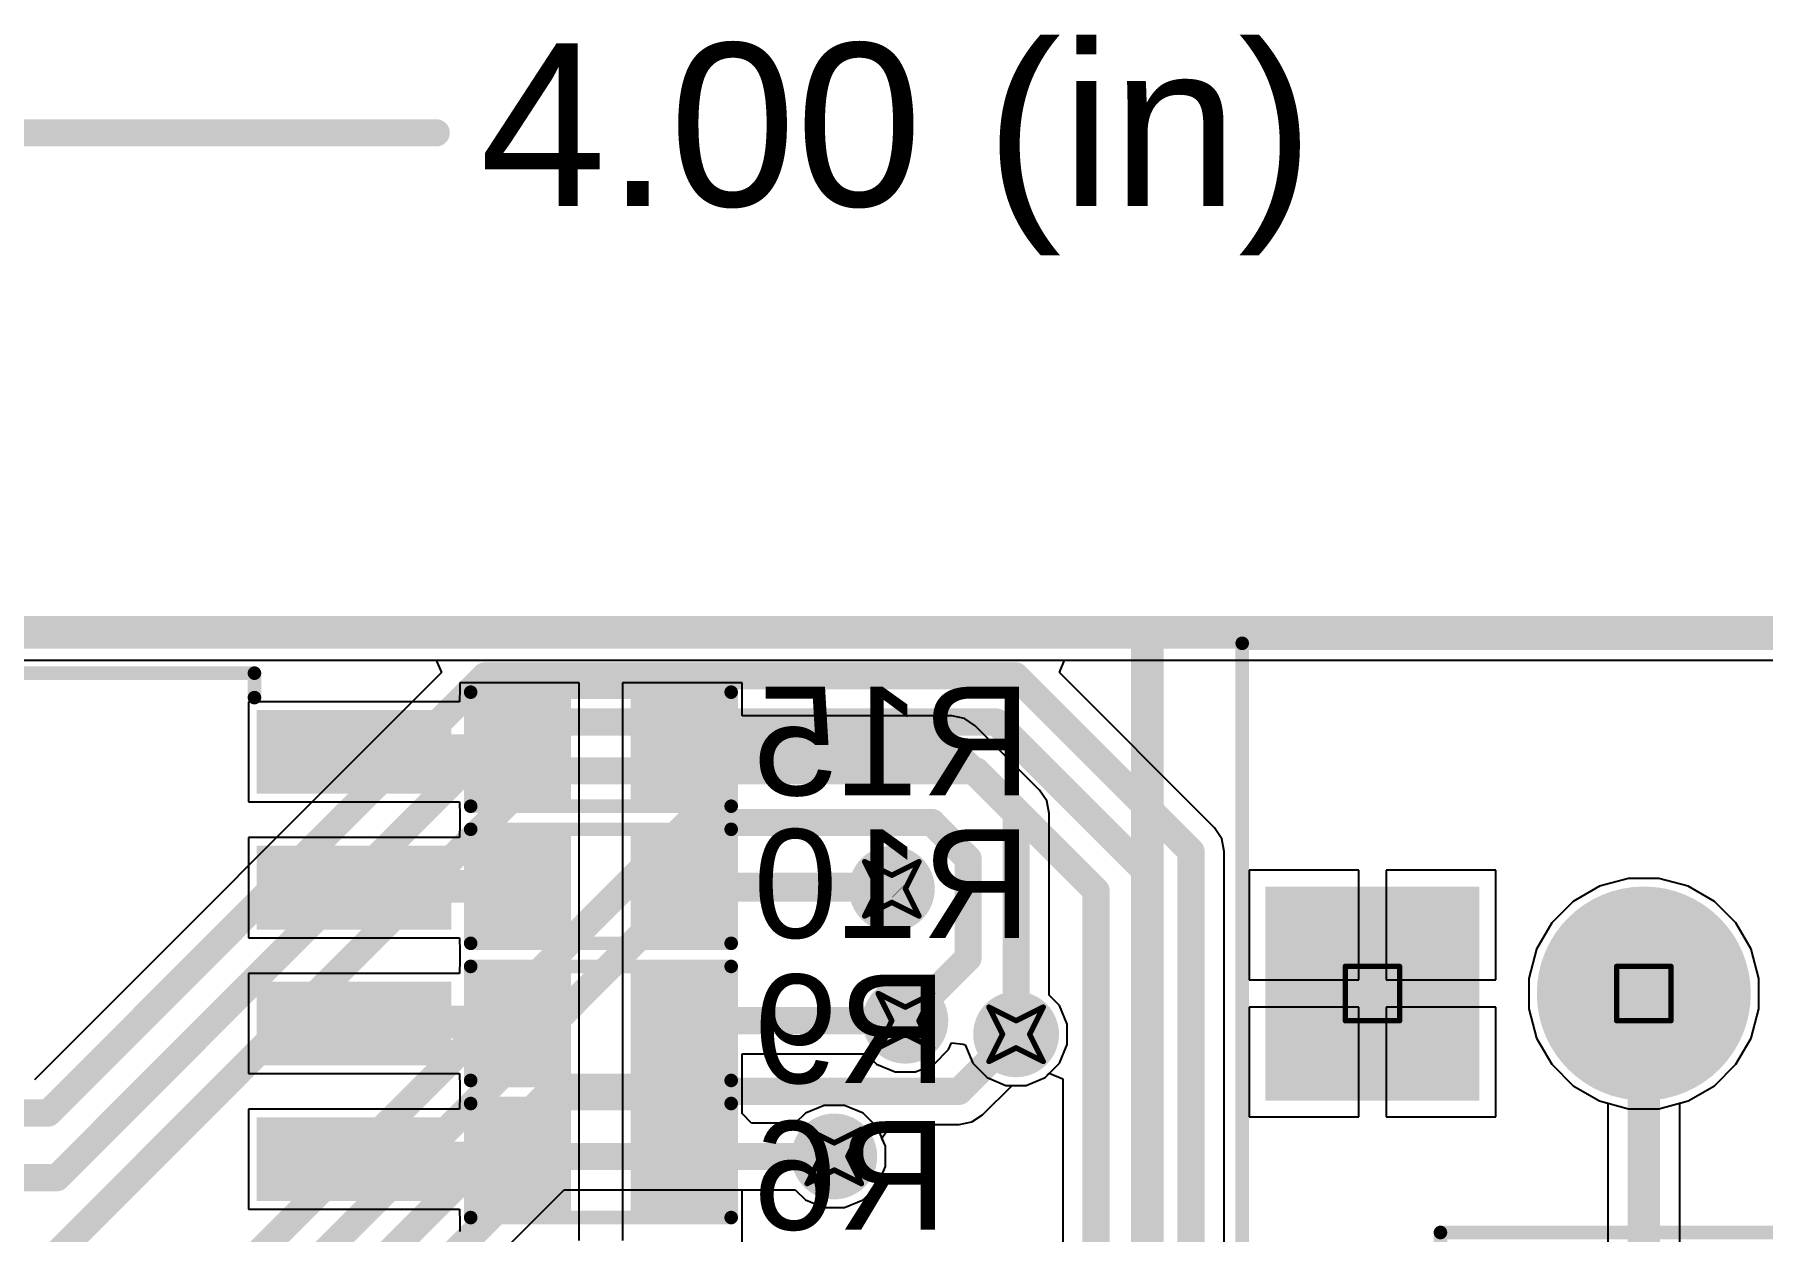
# Model space of a CAD drawing. Header units: inches. Extents: x -48 to 200, y -49 to 27.
# Drawn here: x 1.523 to 2.16, y 1.71 to 2.151 of the extents above; entities that cross this region are included whole.
import ezdxf

# ---------------------------------------------------------------- set-up
doc = ezdxf.new("R2010")
doc.units = ezdxf.units.IN
doc.header["$MEASUREMENT"] = 0
for name, color, linetype in [('Board Outline', 216, 'Continuous'), ('Bottom Layer', 5, 'Continuous'), ('Bottom Overlay', 54, 'Continuous'), ('Bottom Paste', 16, 'Continuous'), ('Bottom Solder', 6, 'Continuous'), ('Dimension', 6, 'Continuous'), ('Drill Drawing', 1, 'Continuous'), ('Multi-Layer', 9, 'Continuous'), ('Pad Holes', 156, 'Continuous'), ('Top Layer', 1, 'Continuous'), ('Top Solder', 216, 'Continuous'), ('Via Holes', 16, 'Continuous')]:
    doc.layers.add(name, color=color, linetype=linetype)
doc.styles.add('Arial', font='', dxfattribs={"height": 0.2})
doc.styles.get('Arial').set_extended_font_data('Arial')

# ---------------------------------------------------------------- blocks, each defined once
blk = doc.blocks.new('R___0603_B_17')
at = {"layer": 'Bottom Layer'}
for points in [[(-0.045, -0.0175), (-0.045, 0.0175), (-0.015, 0.0175), (-0.015, -0.0175)], [(0.015, -0.0175), (0.015, 0.0175), (0.045, 0.0175), (0.045, -0.0175)]]:
    blk.add_hatch(color=5, dxfattribs=at).paths.add_polyline_path(points)
at = {"layer": 'Bottom Paste'}
for points in [[(-0.045, -0.0175), (-0.045, 0.0175), (-0.015, 0.0175), (-0.015, -0.0175)], [(0.015, -0.0175), (0.015, 0.0175), (0.045, 0.0175), (0.045, -0.0175)]]:
    blk.add_hatch(color=16, dxfattribs=at).paths.add_polyline_path(points)
at = {"layer": 'Bottom Solder'}
for points in [[(-0.049, -0.0215), (-0.049, 0.0215), (-0.011, 0.0215), (-0.011, -0.0215)], [(0.011, -0.0215), (0.011, 0.0215), (0.049, 0.0215), (0.049, -0.0215)]]:
    blk.add_hatch(color=6, dxfattribs=at).paths.add_polyline_path(points)
at = {"layer": 'Bottom Overlay', "const_width": 0.005}
for points in [[(-0.048, 0.021), (0.048, 0.021)], [(-0.048, -0.021), (-0.048, 0.021)], [(0.048, -0.021), (0.048, 0.021)], [(-0.048, -0.021), (0.048, -0.021)]]:
    blk.add_lwpolyline(points, dxfattribs=at)
at = {"layer": 'Bottom Overlay', "const_width": 0.0025}
for points in [[(-0.04925, 0.021, 1), (-0.04675, 0.021, 1)], [(-0.04925, 0.021, 1), (-0.04675, 0.021, 1)], [(0.04675, 0.021, 1), (0.04925, 0.021, 1)], [(0.04675, 0.021, 1), (0.04925, 0.021, 1)], [(-0.04925, -0.021, 1), (-0.04675, -0.021, 1)], [(-0.04925, -0.021, 1), (-0.04675, -0.021, 1)], [(0.04675, -0.021, 1), (0.04925, -0.021, 1)], [(0.04675, -0.021, 1), (0.04925, -0.021, 1)]]:
    blk.add_lwpolyline(points, format="xyb", close=True, dxfattribs=at)
blk = doc.blocks.new('0022232041_B_24')
at = {"layer": 'Bottom Layer'}
blk.add_hatch(color=5, dxfattribs=at).paths.add_polyline_path([(-0.18543, 0.03543), (-0.11457, 0.03543), (-0.11457, -0.03543), (-0.18543, -0.03543)])
h = blk.add_hatch(color=5, dxfattribs=at)
edge = h.paths.add_edge_path()
edge.add_arc((-0.05, 0), 0.03543, 0, 360)
h = blk.add_hatch(color=5, dxfattribs=at)
edge = h.paths.add_edge_path()
edge.add_arc((0.05, 0), 0.03543, 0, 360)
h = blk.add_hatch(color=5, dxfattribs=at)
edge = h.paths.add_edge_path()
edge.add_arc((0.15, 0), 0.03543, 0, 360)
at = {"layer": 'Bottom Solder'}
blk.add_hatch(color=6, dxfattribs=at).paths.add_polyline_path([(-0.18943, 0.03943), (-0.11057, 0.03943), (-0.11057, -0.03943), (-0.18943, -0.03943)])
h = blk.add_hatch(color=6, dxfattribs=at)
edge = h.paths.add_edge_path()
edge.add_arc((-0.05, 0), 0.03943, 0, 360)
h = blk.add_hatch(color=6, dxfattribs=at)
edge = h.paths.add_edge_path()
edge.add_arc((0.05, 0), 0.03943, 0, 360)
h = blk.add_hatch(color=6, dxfattribs=at)
edge = h.paths.add_edge_path()
edge.add_arc((0.15, 0), 0.03943, 0, 360)
at = {"layer": 'Multi-Layer'}
blk.add_hatch(color=9, dxfattribs=at).paths.add_polyline_path([(-0.18543, 0.03543), (-0.11457, 0.03543), (-0.11457, -0.03543), (-0.18543, -0.03543)])
h = blk.add_hatch(color=9, dxfattribs=at)
edge = h.paths.add_edge_path()
edge.add_arc((-0.05, 0), 0.03543, 0, 360)
h = blk.add_hatch(color=9, dxfattribs=at)
edge = h.paths.add_edge_path()
edge.add_arc((0.05, 0), 0.03543, 0, 360)
h = blk.add_hatch(color=9, dxfattribs=at)
edge = h.paths.add_edge_path()
edge.add_arc((0.15, 0), 0.03543, 0, 360)
at = {"layer": 'Pad Holes'}
h = blk.add_hatch(color=7, dxfattribs=at)
edge = h.paths.add_edge_path()
edge.add_arc((-0.15, 0), 0.02008, 0, 360)
h = blk.add_hatch(color=7, dxfattribs=at)
edge = h.paths.add_edge_path()
edge.add_arc((-0.05, 0), 0.02008, 0, 360)
h = blk.add_hatch(color=7, dxfattribs=at)
edge = h.paths.add_edge_path()
edge.add_arc((0.05, 0), 0.02008, 0, 360)
h = blk.add_hatch(color=7, dxfattribs=at)
edge = h.paths.add_edge_path()
edge.add_arc((0.15, 0), 0.02008, 0, 360)
at = {"layer": 'Top Layer'}
blk.add_hatch(color=1, dxfattribs=at).paths.add_polyline_path([(-0.18543, 0.03543), (-0.11457, 0.03543), (-0.11457, -0.03543), (-0.18543, -0.03543)])
h = blk.add_hatch(color=1, dxfattribs=at)
edge = h.paths.add_edge_path()
edge.add_arc((-0.05, 0), 0.03543, 0, 360)
h = blk.add_hatch(color=1, dxfattribs=at)
edge = h.paths.add_edge_path()
edge.add_arc((0.05, 0), 0.03543, 0, 360)
h = blk.add_hatch(color=1, dxfattribs=at)
edge = h.paths.add_edge_path()
edge.add_arc((0.15, 0), 0.03543, 0, 360)
at = {"layer": 'Top Solder'}
blk.add_hatch(color=216, dxfattribs=at).paths.add_polyline_path([(-0.18943, 0.03943), (-0.11057, 0.03943), (-0.11057, -0.03943), (-0.18943, -0.03943)])
h = blk.add_hatch(color=216, dxfattribs=at)
edge = h.paths.add_edge_path()
edge.add_arc((-0.05, 0), 0.03943, 0, 360)
h = blk.add_hatch(color=216, dxfattribs=at)
edge = h.paths.add_edge_path()
edge.add_arc((0.05, 0), 0.03943, 0, 360)
h = blk.add_hatch(color=216, dxfattribs=at)
edge = h.paths.add_edge_path()
edge.add_arc((0.15, 0), 0.03943, 0, 360)
at = {"layer": 'Bottom Overlay', "const_width": 0.005}
for points in [[(-0.198, -0.122), (-0.198, 0.129)], [(-0.198, 0.129), (0.199, 0.129)], [(0.199, -0.122), (0.199, 0.129)], [(-0.12495, -0.122), (-0.12495, -0.088)], [(-0.12495, -0.088), (0.12495, -0.088)], [(0.12495, -0.122), (0.12495, -0.088)], [(-0.198, -0.122), (0.199, -0.122)]]:
    blk.add_lwpolyline(points, dxfattribs=at)
at = {"layer": 'Bottom Overlay', "const_width": 0.0025}
for points in [[(-0.19925, 0.129, 1), (-0.19675, 0.129, 1)], [(-0.19925, 0.129, 1), (-0.19675, 0.129, 1)], [(0.19775, 0.129, 1), (0.20025, 0.129, 1)], [(0.19775, 0.129, 1), (0.20025, 0.129, 1)], [(-0.1262, -0.088, 1), (-0.12369, -0.088, 1)], [(-0.1262, -0.088, 1), (-0.12369, -0.088, 1)], [(0.12369, -0.088, 1), (0.1262, -0.088, 1)], [(0.12369, -0.088, 1), (0.1262, -0.088, 1)], [(-0.19925, -0.122, 1), (-0.19675, -0.122, 1)], [(-0.19925, -0.122, 1), (-0.19675, -0.122, 1)], [(-0.1262, -0.122, 1), (-0.12369, -0.122, 1)], [(0.12369, -0.122, 1), (0.1262, -0.122, 1)], [(0.19775, -0.122, 1), (0.20025, -0.122, 1)], [(0.19775, -0.122, 1), (0.20025, -0.122, 1)]]:
    blk.add_lwpolyline(points, format="xyb", close=True, dxfattribs=at)
blk = doc.blocks.new('16_SOIC__0_295___7_50___W______B_26')
at = {"layer": 'Bottom Layer'}
for points in [[(-0.21654, 0.18642), (-0.15276, 0.18642), (-0.15276, 0.16358), (-0.21654, 0.16358)], [(0.15276, 0.18642), (0.21654, 0.18642), (0.21654, 0.16358), (0.15276, 0.16358)], [(-0.21654, 0.13642), (-0.15276, 0.13642), (-0.15276, 0.11358), (-0.21654, 0.11358)], [(0.15276, 0.13642), (0.21654, 0.13642), (0.21654, 0.11358), (0.15276, 0.11358)], [(-0.21654, 0.08642), (-0.15276, 0.08642), (-0.15276, 0.06358), (-0.21654, 0.06358)], [(0.15276, 0.08642), (0.21654, 0.08642), (0.21654, 0.06358), (0.15276, 0.06358)], [(-0.21654, 0.03642), (-0.15276, 0.03642), (-0.15276, 0.01358), (-0.21654, 0.01358)], [(0.15276, 0.03642), (0.21654, 0.03642), (0.21654, 0.01358), (0.15276, 0.01358)], [(-0.21654, -0.01358), (-0.15276, -0.01358), (-0.15276, -0.03642), (-0.21654, -0.03642)], [(0.15276, -0.01358), (0.21654, -0.01358), (0.21654, -0.03642), (0.15276, -0.03642)], [(-0.21654, -0.06358), (-0.15276, -0.06358), (-0.15276, -0.08642), (-0.21654, -0.08642)], [(0.15276, -0.06358), (0.21654, -0.06358), (0.21654, -0.08642), (0.15276, -0.08642)], [(-0.21654, -0.11358), (-0.15276, -0.11358), (-0.15276, -0.13642), (-0.21654, -0.13642)], [(0.15276, -0.11358), (0.21654, -0.11358), (0.21654, -0.13642), (0.15276, -0.13642)], [(-0.21654, -0.16358), (-0.15276, -0.16358), (-0.15276, -0.18642), (-0.21654, -0.18642)], [(0.15276, -0.16358), (0.21654, -0.16358), (0.21654, -0.18642), (0.15276, -0.18642)]]:
    blk.add_hatch(color=5, dxfattribs=at).paths.add_polyline_path(points)
at = {"layer": 'Bottom Paste'}
for points in [[(-0.21654, 0.18642), (-0.15276, 0.18642), (-0.15276, 0.16358), (-0.21654, 0.16358)], [(0.15276, 0.18642), (0.21654, 0.18642), (0.21654, 0.16358), (0.15276, 0.16358)], [(-0.21654, 0.13642), (-0.15276, 0.13642), (-0.15276, 0.11358), (-0.21654, 0.11358)], [(0.15276, 0.13642), (0.21654, 0.13642), (0.21654, 0.11358), (0.15276, 0.11358)], [(-0.21654, 0.08642), (-0.15276, 0.08642), (-0.15276, 0.06358), (-0.21654, 0.06358)], [(0.15276, 0.08642), (0.21654, 0.08642), (0.21654, 0.06358), (0.15276, 0.06358)], [(-0.21654, 0.03642), (-0.15276, 0.03642), (-0.15276, 0.01358), (-0.21654, 0.01358)], [(0.15276, 0.03642), (0.21654, 0.03642), (0.21654, 0.01358), (0.15276, 0.01358)], [(-0.21654, -0.01358), (-0.15276, -0.01358), (-0.15276, -0.03642), (-0.21654, -0.03642)], [(0.15276, -0.01358), (0.21654, -0.01358), (0.21654, -0.03642), (0.15276, -0.03642)], [(-0.21654, -0.06358), (-0.15276, -0.06358), (-0.15276, -0.08642), (-0.21654, -0.08642)], [(0.15276, -0.06358), (0.21654, -0.06358), (0.21654, -0.08642), (0.15276, -0.08642)], [(-0.21654, -0.11358), (-0.15276, -0.11358), (-0.15276, -0.13642), (-0.21654, -0.13642)], [(0.15276, -0.11358), (0.21654, -0.11358), (0.21654, -0.13642), (0.15276, -0.13642)], [(-0.21654, -0.16358), (-0.15276, -0.16358), (-0.15276, -0.18642), (-0.21654, -0.18642)], [(0.15276, -0.16358), (0.21654, -0.16358), (0.21654, -0.18642), (0.15276, -0.18642)]]:
    blk.add_hatch(color=16, dxfattribs=at).paths.add_polyline_path(points)
at = {"layer": 'Bottom Solder'}
for points in [[(-0.22054, 0.19042), (-0.14876, 0.19042), (-0.14876, 0.15958), (-0.22054, 0.15958)], [(0.14876, 0.19042), (0.22054, 0.19042), (0.22054, 0.15958), (0.14876, 0.15958)], [(-0.22054, 0.14042), (-0.14876, 0.14042), (-0.14876, 0.10958), (-0.22054, 0.10958)], [(0.14876, 0.14042), (0.22054, 0.14042), (0.22054, 0.10958), (0.14876, 0.10958)], [(-0.22054, 0.09042), (-0.14876, 0.09042), (-0.14876, 0.05958), (-0.22054, 0.05958)], [(0.14876, 0.09042), (0.22054, 0.09042), (0.22054, 0.05958), (0.14876, 0.05958)], [(-0.22054, 0.04042), (-0.14876, 0.04042), (-0.14876, 0.00958), (-0.22054, 0.00958)], [(0.14876, 0.04042), (0.22054, 0.04042), (0.22054, 0.00958), (0.14876, 0.00958)], [(-0.22054, -0.00958), (-0.14876, -0.00958), (-0.14876, -0.04042), (-0.22054, -0.04042)], [(0.14876, -0.00958), (0.22054, -0.00958), (0.22054, -0.04042), (0.14876, -0.04042)], [(-0.22054, -0.05958), (-0.14876, -0.05958), (-0.14876, -0.09042), (-0.22054, -0.09042)], [(0.14876, -0.05958), (0.22054, -0.05958), (0.22054, -0.09042), (0.14876, -0.09042)], [(-0.22054, -0.10958), (-0.14876, -0.10958), (-0.14876, -0.14042), (-0.22054, -0.14042)], [(0.14876, -0.10958), (0.22054, -0.10958), (0.22054, -0.14042), (0.14876, -0.14042)], [(-0.22054, -0.15958), (-0.14876, -0.15958), (-0.14876, -0.19042), (-0.22054, -0.19042)], [(0.14876, -0.15958), (0.22054, -0.15958), (0.22054, -0.19042), (0.14876, -0.19042)]]:
    blk.add_hatch(color=6, dxfattribs=at).paths.add_polyline_path(points)
at = {"layer": 'Bottom Overlay', "const_width": 0.005}
for points in [[(-0.148, 0.195), (-0.148, 0.204)], [(-0.148, 0.204), (0.148, 0.204)], [(0.148, 0.195), (0.148, 0.204)], [(-0.228, -0.181), (-0.228, -0.171)], [(-0.228, -0.171), (-0.223, -0.176)], [(-0.228, -0.181), (-0.223, -0.176)], [(-0.148, -0.204), (-0.148, -0.195)], [(0.148, -0.204), (0.148, -0.195)], [(-0.148, -0.204), (0.148, -0.204)]]:
    blk.add_lwpolyline(points, dxfattribs=at)
at = {"layer": 'Bottom Overlay', "const_width": 0.0025}
for points in [[(-0.14925, 0.204, 1), (-0.14675, 0.204, 1)], [(-0.14925, 0.204, 1), (-0.14675, 0.204, 1)], [(0.14675, 0.204, 1), (0.14925, 0.204, 1)], [(0.14675, 0.204, 1), (0.14925, 0.204, 1)], [(-0.14925, 0.195, 1), (-0.14675, 0.195, 1)], [(0.14675, 0.195, 1), (0.14925, 0.195, 1)], [(-0.22925, -0.171, 1), (-0.22675, -0.171, 1)], [(-0.22925, -0.171, 1), (-0.22675, -0.171, 1)], [(-0.22425, -0.176, 1), (-0.22175, -0.176, 1)], [(-0.22425, -0.176, 1), (-0.22175, -0.176, 1)], [(-0.22925, -0.181, 1), (-0.22675, -0.181, 1)], [(-0.22925, -0.181, 1), (-0.22675, -0.181, 1)], [(-0.14925, -0.195, 1), (-0.14675, -0.195, 1)], [(0.14675, -0.195, 1), (0.14925, -0.195, 1)], [(-0.14925, -0.204, 1), (-0.14675, -0.204, 1)], [(-0.14925, -0.204, 1), (-0.14675, -0.204, 1)], [(0.14675, -0.204, 1), (0.14925, -0.204, 1)], [(0.14675, -0.204, 1), (0.14925, -0.204, 1)]]:
    blk.add_lwpolyline(points, format="xyb", close=True, dxfattribs=at)
blk = doc.blocks.new('R___0603_B_29')
at = {"layer": 'Bottom Layer'}
for points in [[(-0.045, -0.0175), (-0.045, 0.0175), (-0.015, 0.0175), (-0.015, -0.0175)], [(0.015, -0.0175), (0.015, 0.0175), (0.045, 0.0175), (0.045, -0.0175)]]:
    blk.add_hatch(color=5, dxfattribs=at).paths.add_polyline_path(points)
at = {"layer": 'Bottom Paste'}
for points in [[(-0.045, -0.0175), (-0.045, 0.0175), (-0.015, 0.0175), (-0.015, -0.0175)], [(0.015, -0.0175), (0.015, 0.0175), (0.045, 0.0175), (0.045, -0.0175)]]:
    blk.add_hatch(color=16, dxfattribs=at).paths.add_polyline_path(points)
at = {"layer": 'Bottom Solder'}
for points in [[(-0.049, -0.0215), (-0.049, 0.0215), (-0.011, 0.0215), (-0.011, -0.0215)], [(0.011, -0.0215), (0.011, 0.0215), (0.049, 0.0215), (0.049, -0.0215)]]:
    blk.add_hatch(color=6, dxfattribs=at).paths.add_polyline_path(points)
at = {"layer": 'Bottom Overlay', "const_width": 0.005}
for points in [[(-0.048, 0.021), (0.048, 0.021)], [(-0.048, -0.021), (-0.048, 0.021)], [(0.048, -0.021), (0.048, 0.021)], [(-0.048, -0.021), (0.048, -0.021)]]:
    blk.add_lwpolyline(points, dxfattribs=at)
at = {"layer": 'Bottom Overlay', "const_width": 0.0025}
for points in [[(-0.04925, 0.021, 1), (-0.04675, 0.021, 1)], [(-0.04925, 0.021, 1), (-0.04675, 0.021, 1)], [(0.04675, 0.021, 1), (0.04925, 0.021, 1)], [(0.04675, 0.021, 1), (0.04925, 0.021, 1)], [(-0.04925, -0.021, 1), (-0.04675, -0.021, 1)], [(-0.04925, -0.021, 1), (-0.04675, -0.021, 1)], [(0.04675, -0.021, 1), (0.04925, -0.021, 1)], [(0.04675, -0.021, 1), (0.04925, -0.021, 1)]]:
    blk.add_lwpolyline(points, format="xyb", close=True, dxfattribs=at)
blk = doc.blocks.new('R___0603_B_30')
at = {"layer": 'Bottom Layer'}
for points in [[(-0.045, -0.0175), (-0.045, 0.0175), (-0.015, 0.0175), (-0.015, -0.0175)], [(0.015, -0.0175), (0.015, 0.0175), (0.045, 0.0175), (0.045, -0.0175)]]:
    blk.add_hatch(color=5, dxfattribs=at).paths.add_polyline_path(points)
at = {"layer": 'Bottom Paste'}
for points in [[(-0.045, -0.0175), (-0.045, 0.0175), (-0.015, 0.0175), (-0.015, -0.0175)], [(0.015, -0.0175), (0.015, 0.0175), (0.045, 0.0175), (0.045, -0.0175)]]:
    blk.add_hatch(color=16, dxfattribs=at).paths.add_polyline_path(points)
at = {"layer": 'Bottom Solder'}
for points in [[(-0.049, -0.0215), (-0.049, 0.0215), (-0.011, 0.0215), (-0.011, -0.0215)], [(0.011, -0.0215), (0.011, 0.0215), (0.049, 0.0215), (0.049, -0.0215)]]:
    blk.add_hatch(color=6, dxfattribs=at).paths.add_polyline_path(points)
at = {"layer": 'Bottom Overlay', "const_width": 0.005}
for points in [[(-0.048, 0.021), (0.048, 0.021)], [(-0.048, -0.021), (-0.048, 0.021)], [(0.048, -0.021), (0.048, 0.021)], [(-0.048, -0.021), (0.048, -0.021)]]:
    blk.add_lwpolyline(points, dxfattribs=at)
at = {"layer": 'Bottom Overlay', "const_width": 0.0025}
for points in [[(-0.04925, 0.021, 1), (-0.04675, 0.021, 1)], [(-0.04925, 0.021, 1), (-0.04675, 0.021, 1)], [(0.04675, 0.021, 1), (0.04925, 0.021, 1)], [(0.04675, 0.021, 1), (0.04925, 0.021, 1)], [(-0.04925, -0.021, 1), (-0.04675, -0.021, 1)], [(-0.04925, -0.021, 1), (-0.04675, -0.021, 1)], [(0.04675, -0.021, 1), (0.04925, -0.021, 1)], [(0.04675, -0.021, 1), (0.04925, -0.021, 1)]]:
    blk.add_lwpolyline(points, format="xyb", close=True, dxfattribs=at)
blk = doc.blocks.new('R___0603_B_31')
at = {"layer": 'Bottom Layer'}
for points in [[(-0.045, -0.0175), (-0.045, 0.0175), (-0.015, 0.0175), (-0.015, -0.0175)], [(0.015, -0.0175), (0.015, 0.0175), (0.045, 0.0175), (0.045, -0.0175)]]:
    blk.add_hatch(color=5, dxfattribs=at).paths.add_polyline_path(points)
at = {"layer": 'Bottom Paste'}
for points in [[(-0.045, -0.0175), (-0.045, 0.0175), (-0.015, 0.0175), (-0.015, -0.0175)], [(0.015, -0.0175), (0.015, 0.0175), (0.045, 0.0175), (0.045, -0.0175)]]:
    blk.add_hatch(color=16, dxfattribs=at).paths.add_polyline_path(points)
at = {"layer": 'Bottom Solder'}
for points in [[(-0.049, -0.0215), (-0.049, 0.0215), (-0.011, 0.0215), (-0.011, -0.0215)], [(0.011, -0.0215), (0.011, 0.0215), (0.049, 0.0215), (0.049, -0.0215)]]:
    blk.add_hatch(color=6, dxfattribs=at).paths.add_polyline_path(points)
at = {"layer": 'Bottom Overlay', "const_width": 0.005}
for points in [[(-0.048, 0.021), (0.048, 0.021)], [(-0.048, -0.021), (-0.048, 0.021)], [(0.048, -0.021), (0.048, 0.021)], [(-0.048, -0.021), (0.048, -0.021)]]:
    blk.add_lwpolyline(points, dxfattribs=at)
at = {"layer": 'Bottom Overlay', "const_width": 0.0025}
for points in [[(-0.04925, 0.021, 1), (-0.04675, 0.021, 1)], [(-0.04925, 0.021, 1), (-0.04675, 0.021, 1)], [(0.04675, 0.021, 1), (0.04925, 0.021, 1)], [(0.04675, 0.021, 1), (0.04925, 0.021, 1)], [(-0.04925, -0.021, 1), (-0.04675, -0.021, 1)], [(-0.04925, -0.021, 1), (-0.04675, -0.021, 1)], [(0.04675, -0.021, 1), (0.04925, -0.021, 1)], [(0.04675, -0.021, 1), (0.04925, -0.021, 1)]]:
    blk.add_lwpolyline(points, format="xyb", close=True, dxfattribs=at)

msp = doc.modelspace()

# ---------------------------------------------------------------- hatches: boundary and pattern name
at = {"layer": 'Bottom Layer'}
h = msp.add_hatch(color=5, dxfattribs=at)
edge = h.paths.add_edge_path()
edge.add_arc((1.83889, 1.83656), 0.01181, 0, 360)
h = msp.add_hatch(color=5, dxfattribs=at)
edge = h.paths.add_edge_path()
edge.add_arc((1.84387, 1.788), 0.01181, 0, 360)
h = msp.add_hatch(color=5, dxfattribs=at)
edge = h.paths.add_edge_path()
edge.add_arc((1.88468, 1.783), 0.01181, 0, 360)
h = msp.add_hatch(color=5, dxfattribs=at)
edge = h.paths.add_edge_path()
edge.add_arc((1.81768, 1.738), 0.01181, 0, 360)
at = {"layer": 'Bottom Solder'}
h = msp.add_hatch(color=6, dxfattribs=at)
edge = h.paths.add_edge_path()
edge.add_arc((1.83889, 1.83656), 0.01581, 0, 360)
h = msp.add_hatch(color=6, dxfattribs=at)
edge = h.paths.add_edge_path()
edge.add_arc((1.84387, 1.788), 0.01581, 0, 360)
h = msp.add_hatch(color=6, dxfattribs=at)
edge = h.paths.add_edge_path()
edge.add_arc((1.88468, 1.783), 0.01581, 0, 360)
h = msp.add_hatch(color=6, dxfattribs=at)
edge = h.paths.add_edge_path()
edge.add_arc((1.81768, 1.738), 0.01581, 0, 360)
at = {"layer": 'Top Layer'}
h = msp.add_hatch(color=1, dxfattribs=at)
edge = h.paths.add_edge_path()
edge.add_arc((1.83889, 1.83656), 0.01181, 0, 360)
h = msp.add_hatch(color=1, dxfattribs=at)
edge = h.paths.add_edge_path()
edge.add_arc((1.84387, 1.788), 0.01181, 0, 360)
h = msp.add_hatch(color=1, dxfattribs=at)
edge = h.paths.add_edge_path()
edge.add_arc((1.88468, 1.783), 0.01181, 0, 360)
h = msp.add_hatch(color=1, dxfattribs=at)
edge = h.paths.add_edge_path()
edge.add_arc((1.81768, 1.738), 0.01181, 0, 360)
at = {"layer": 'Top Solder'}
h = msp.add_hatch(color=216, dxfattribs=at)
edge = h.paths.add_edge_path()
edge.add_arc((1.83889, 1.83656), 0.01581, 0, 360)
h = msp.add_hatch(color=216, dxfattribs=at)
edge = h.paths.add_edge_path()
edge.add_arc((1.84387, 1.788), 0.01581, 0, 360)
h = msp.add_hatch(color=216, dxfattribs=at)
edge = h.paths.add_edge_path()
edge.add_arc((1.88468, 1.783), 0.01581, 0, 360)
h = msp.add_hatch(color=216, dxfattribs=at)
edge = h.paths.add_edge_path()
edge.add_arc((1.81768, 1.738), 0.01581, 0, 360)
at = {"layer": 'Via Holes'}
h = msp.add_hatch(color=7, dxfattribs=at)
edge = h.paths.add_edge_path()
edge.add_arc((1.83889, 1.83656), 0.00591, 0, 360)
h = msp.add_hatch(color=7, dxfattribs=at)
edge = h.paths.add_edge_path()
edge.add_arc((1.84387, 1.788), 0.00591, 0, 360)
h = msp.add_hatch(color=7, dxfattribs=at)
edge = h.paths.add_edge_path()
edge.add_arc((1.88468, 1.783), 0.00591, 0, 360)
h = msp.add_hatch(color=7, dxfattribs=at)
edge = h.paths.add_edge_path()
edge.add_arc((1.81768, 1.738), 0.00591, 0, 360)

# ---------------------------------------------------------------- linework, layer by layer
at = {"layer": 'Board Outline', "const_width": 0.012}
msp.add_lwpolyline([(-0.067, 1.931), (3.933, 1.931)], dxfattribs=at)
at = {"layer": 'Bottom Layer'}
for p, q in [((-0.0568, 1.9208), (3.9228, 1.9208)), ((1.67968, 1.91036), (1.67954, 1.90542)), ((1.72368, 1.9125), (1.67968, 1.9125)), ((1.67968, 1.9125), (1.67968, 1.91036)), ((1.72368, 1.867), (1.72368, 1.9125)), ((1.78368, 1.9125), (1.73968, 1.9125)), ((1.73968, 1.9125), (1.73968, 1.867)), ((1.78368, 1.90024), (1.78368, 1.9125)), ((1.67954, 1.90542), (1.60176, 1.90542)), ((1.60176, 1.90542), (1.60176, 1.86858)), ((1.861, 1.90024), (1.78368, 1.90024)), ((1.86568, 1.8993), (1.861, 1.90024)), ((1.86965, 1.89665), (1.86568, 1.8993)), ((1.89333, 1.87297), (1.86965, 1.89665)), ((1.89598, 1.869), (1.89333, 1.87297)), ((1.60176, 1.86858), (1.67954, 1.86858)), ((1.67954, 1.86858), (1.67968, 1.86365)), ((1.72368, 1.862), (1.72368, 1.867)), ((1.73968, 1.867), (1.73968, 1.8635)), ((1.89691, 1.86432), (1.89598, 1.869)), ((1.67968, 1.86036), (1.67953, 1.85542)), ((1.67968, 1.86365), (1.67968, 1.86036)), ((1.72368, 1.8585), (1.72368, 1.862)), ((1.73968, 1.8635), (1.73968, 1.8585)), ((1.89691, 1.79737), (1.89691, 1.86432)), ((1.67953, 1.85542), (1.60176, 1.85542)), ((1.60176, 1.85542), (1.60176, 1.81858)), ((1.72368, 1.8165), (1.72368, 1.8585)), ((1.73968, 1.8585), (1.73968, 1.8165)), ((2.011, 1.84343), (1.97057, 1.84343)), ((1.97057, 1.84343), (1.97057, 1.803)), ((2.011, 1.803), (2.011, 1.84343)), ((2.06143, 1.84343), (2.021, 1.84343)), ((2.021, 1.84343), (2.021, 1.803)), ((2.06143, 1.803), (2.06143, 1.84343)), ((2.11041, 1.84043), (2.09962, 1.83754)), ((2.12159, 1.84043), (2.11041, 1.84043)), ((2.13238, 1.83754), (2.12159, 1.84043)), ((2.09962, 1.83754), (2.08995, 1.83195)), ((2.14205, 1.83195), (2.13238, 1.83754)), ((2.08995, 1.83195), (2.08205, 1.82405)), ((2.14995, 1.82405), (2.14205, 1.83195)), ((2.08205, 1.82405), (2.07646, 1.81438)), ((2.15554, 1.81438), (2.14995, 1.82405)), ((1.60176, 1.81858), (1.67954, 1.81858)), ((1.67954, 1.81858), (1.67968, 1.81364)), ((1.72368, 1.8115), (1.72368, 1.8165)), ((1.73968, 1.8165), (1.73968, 1.813)), ((1.67968, 1.81036), (1.67953, 1.80542)), ((1.67968, 1.81364), (1.67968, 1.81036)), ((1.72368, 1.808), (1.72368, 1.8115)), ((1.73968, 1.813), (1.73968, 1.808)), ((2.07646, 1.81438), (2.07357, 1.80359)), ((2.15843, 1.80359), (2.15554, 1.81438)), ((1.67953, 1.80542), (1.60176, 1.80542)), ((1.60176, 1.80542), (1.60176, 1.76858)), ((1.72368, 1.766), (1.72368, 1.808)), ((1.73968, 1.808), (1.73968, 1.766)), ((1.97057, 1.803), (2.011, 1.803)), ((2.021, 1.803), (2.06143, 1.803)), ((2.07357, 1.80359), (2.07357, 1.79241)), ((2.15843, 1.79241), (2.15843, 1.80359)), ((1.90063, 1.79366), (1.89691, 1.79737)), ((1.90349, 1.78674), (1.90063, 1.79366)), ((2.011, 1.793), (1.97057, 1.793)), ((1.97057, 1.793), (1.97057, 1.75257)), ((2.011, 1.75257), (2.011, 1.793)), ((2.06143, 1.793), (2.021, 1.793)), ((2.021, 1.793), (2.021, 1.75257)), ((2.06143, 1.75257), (2.06143, 1.793)), ((2.07357, 1.79241), (2.07646, 1.78162)), ((2.15554, 1.78162), (2.15843, 1.79241)), ((1.90349, 1.77926), (1.90349, 1.78674)), ((1.85452, 1.77205), (1.85981, 1.77734)), ((1.85981, 1.77734), (1.86087, 1.77989)), ((1.86087, 1.77989), (1.86523, 1.77934)), ((1.86523, 1.77934), (1.86594, 1.77907)), ((1.86594, 1.77907), (1.86873, 1.77234)), ((1.90063, 1.77234), (1.90349, 1.77926)), ((2.07646, 1.78162), (2.08205, 1.77195)), ((2.14995, 1.77195), (2.15554, 1.78162)), ((1.78368, 1.766), (1.78368, 1.77576)), ((1.78368, 1.77576), (1.8295, 1.77576)), ((1.8295, 1.77576), (1.83321, 1.77205)), ((1.83321, 1.77205), (1.84013, 1.76919)), ((1.84761, 1.76919), (1.85452, 1.77205)), ((1.86873, 1.77234), (1.87402, 1.76705)), ((1.89533, 1.76705), (1.90063, 1.77234)), ((2.08205, 1.77195), (2.08995, 1.76405)), ((2.14205, 1.76405), (2.14995, 1.77195)), ((1.60176, 1.76858), (1.67953, 1.76858)), ((1.67953, 1.76858), (1.67968, 1.76364)), ((1.72368, 1.761), (1.72368, 1.766)), ((1.73968, 1.766), (1.73968, 1.7625)), ((1.78368, 1.761), (1.78368, 1.766)), ((1.84013, 1.76919), (1.84761, 1.76919)), ((1.87402, 1.76705), (1.88094, 1.76419)), ((1.88094, 1.76419), (1.88842, 1.76419)), ((1.88842, 1.76419), (1.89533, 1.76705)), ((2.08995, 1.76405), (2.09962, 1.75846)), ((2.13238, 1.75846), (2.14205, 1.76405)), ((1.67968, 1.76036), (1.67954, 1.75542)), ((1.67968, 1.76364), (1.67968, 1.76036)), ((1.72368, 1.7575), (1.72368, 1.761)), ((1.72368, 1.7155), (1.72368, 1.7575)), ((1.73968, 1.7625), (1.73968, 1.7575)), ((1.73968, 1.7575), (1.73968, 1.7155)), ((1.78368, 1.75377), (1.78368, 1.761)), ((2.09962, 1.75846), (2.11041, 1.75557)), ((2.12159, 1.75557), (2.13238, 1.75846)), ((1.67954, 1.75542), (1.60176, 1.75542)), ((1.60176, 1.75542), (1.60176, 1.71858)), ((1.78721, 1.75024), (1.78368, 1.75377)), ((1.80702, 1.75395), (1.80331, 1.75024)), ((1.81394, 1.75681), (1.80702, 1.75395)), ((1.82142, 1.75681), (1.81394, 1.75681)), ((1.82833, 1.75395), (1.82142, 1.75681)), ((1.83363, 1.74866), (1.82833, 1.75395)), ((1.97057, 1.75257), (2.011, 1.75257)), ((2.021, 1.75257), (2.06143, 1.75257)), ((2.11041, 1.75557), (2.12159, 1.75557)), ((1.80331, 1.75024), (1.78721, 1.75024)), ((1.83649, 1.74174), (1.83363, 1.74866)), ((1.83649, 1.73426), (1.83649, 1.74174)), ((1.83363, 1.72734), (1.83649, 1.73426)), ((1.78368, 1.7155), (1.78368, 1.72576)), ((1.78368, 1.72576), (1.80331, 1.72576)), ((1.80331, 1.72576), (1.80702, 1.72205)), ((1.82833, 1.72205), (1.83363, 1.72734)), ((1.80702, 1.72205), (1.81394, 1.71919)), ((1.82142, 1.71919), (1.82833, 1.72205)), ((1.60176, 1.71858), (1.67953, 1.71858)), ((1.67953, 1.71858), (1.67968, 1.71364)), ((1.67968, 1.71364), (1.67968, 1.71035)), ((1.72368, 1.7105), (1.72368, 1.7155)), ((1.73968, 1.7155), (1.73968, 1.712)), ((1.78368, 1.7105), (1.78368, 1.7155)), ((1.81394, 1.71919), (1.82142, 1.71919)), ((1.72368, 1.707), (1.72368, 1.7105)), ((1.73968, 1.712), (1.73968, 1.707)), ((1.78368, 1.70277), (1.78368, 1.7105))]:
    msp.add_line(p, q, dxfattribs=at)
for points, const_width in [([(1.64065, 1.887), (1.64115, 1.8875)], 0.012), ([(1.64115, 1.8875), (1.70118, 1.8875)], 0.012), ([(1.70118, 1.8875), (1.70168, 1.888)], 0.012), ([(1.76168, 1.888), (1.861, 1.888)], 0.01), ([(1.861, 1.888), (1.88468, 1.86432)], 0.01), ([(1.88468, 1.783), (1.88468, 1.86432)], 0.01), ([(1.64115, 1.8375), (1.70118, 1.8375)], 0.012), ([(1.76168, 1.8375), (1.84287, 1.8375)], 0.01), ([(1.84256, 1.83712), (1.84268, 1.837)], 0.01), ([(1.64115, 1.7875), (1.70118, 1.7875)], 0.012), ([(1.76268, 1.788), (1.84387, 1.788)], 0.01), ([(1.64115, 1.7375), (1.70118, 1.7375)], 0.012), ([(1.76318, 1.738), (1.81768, 1.738)], 0.01)]:
    msp.add_lwpolyline(points, dxfattribs=dict(at, const_width=const_width))
for points, const_width in [([(1.63765, 1.887, 1), (1.64365, 1.887, 1)], 0.006), ([(1.63815, 1.8875, 1), (1.64415, 1.8875, 1)], 0.006), ([(1.63815, 1.8875, 1), (1.64415, 1.8875, 1)], 0.006), ([(1.69818, 1.8875, 1), (1.70418, 1.8875, 1)], 0.006), ([(1.69818, 1.8875, 1), (1.70418, 1.8875, 1)], 0.006), ([(1.69868, 1.888, 1), (1.70468, 1.888, 1)], 0.006), ([(1.75918, 1.888, 1), (1.76418, 1.888, 1)], 0.005), ([(1.8585, 1.888, 1), (1.8635, 1.888, 1)], 0.005), ([(1.8585, 1.888, 1), (1.8635, 1.888, 1)], 0.005), ([(1.88218, 1.86432, 1), (1.88718, 1.86432, 1)], 0.005), ([(1.88218, 1.86432, 1), (1.88718, 1.86432, 1)], 0.005), ([(1.63815, 1.8375, 1), (1.64415, 1.8375, 1)], 0.006), ([(1.69818, 1.8375, 1), (1.70418, 1.8375, 1)], 0.006), ([(1.75918, 1.8375, 1), (1.76418, 1.8375, 1)], 0.005), ([(1.84006, 1.83712, 1), (1.84506, 1.83712, 1)], 0.005), ([(1.84018, 1.837, 1), (1.84518, 1.837, 1)], 0.005), ([(1.84037, 1.8375, 1), (1.84537, 1.8375, 1)], 0.005), ([(1.63815, 1.7875, 1), (1.64415, 1.7875, 1)], 0.006), ([(1.69818, 1.7875, 1), (1.70418, 1.7875, 1)], 0.006), ([(1.76018, 1.788, 1), (1.76518, 1.788, 1)], 0.005), ([(1.84137, 1.788, 1), (1.84637, 1.788, 1)], 0.005), ([(1.88218, 1.783, 1), (1.88718, 1.783, 1)], 0.005), ([(1.63815, 1.7375, 1), (1.64415, 1.7375, 1)], 0.006), ([(1.69818, 1.7375, 1), (1.70418, 1.7375, 1)], 0.006), ([(1.76068, 1.738, 1), (1.76568, 1.738, 1)], 0.005), ([(1.81518, 1.738, 1), (1.82018, 1.738, 1)], 0.005)]:
    msp.add_lwpolyline(points, format="xyb", close=True, dxfattribs=dict(at, const_width=const_width))
at = {"layer": 'Dimension'}
for points, const_width in [([(-0.067, 2.115), (1.671, 2.115)], 0.01), ([(1.933, -0.069), (1.933, 1.931)], 0.012)]:
    msp.add_lwpolyline(points, dxfattribs=dict(at, const_width=const_width))
for points, const_width in [([(1.6685, 2.115, 1), (1.6735, 2.115, 1)], 0.005), ([(1.93, 1.931, 1), (1.936, 1.931, 1)], 0.006)]:
    msp.add_lwpolyline(points, format="xyb", close=True, dxfattribs=dict(at, const_width=const_width))
at = {"layer": 'Drill Drawing', "const_width": 0.002}
for points in [[(1.82889, 1.84656), (1.83889, 1.84156)], [(1.82889, 1.84656), (1.83389, 1.83656)], [(1.83889, 1.84156), (1.84889, 1.84656)], [(1.84389, 1.83656), (1.84889, 1.84656)], [(1.82889, 1.82656), (1.83389, 1.83656)], [(1.84389, 1.83656), (1.84889, 1.82656)], [(1.82889, 1.82656), (1.83889, 1.83156)], [(1.83889, 1.83156), (1.84889, 1.82656)], [(2.006, 1.808), (2.026, 1.808)], [(2.006, 1.788), (2.006, 1.808)], [(2.026, 1.788), (2.026, 1.808)], [(2.106, 1.808), (2.126, 1.808)], [(2.106, 1.788), (2.106, 1.808)], [(2.126, 1.788), (2.126, 1.808)], [(1.83387, 1.798), (1.84387, 1.793)], [(1.83387, 1.798), (1.83887, 1.788)], [(1.84387, 1.793), (1.85387, 1.798)], [(1.84887, 1.788), (1.85387, 1.798)], [(1.87468, 1.793), (1.88468, 1.788)], [(1.87468, 1.793), (1.87968, 1.783)], [(1.88468, 1.788), (1.89468, 1.793)], [(1.88968, 1.783), (1.89468, 1.793)], [(1.83387, 1.778), (1.83887, 1.788)], [(1.83387, 1.778), (1.84387, 1.783)], [(1.84387, 1.783), (1.85387, 1.778)], [(1.84887, 1.788), (1.85387, 1.778)], [(1.87468, 1.773), (1.87968, 1.783)], [(1.88968, 1.783), (1.89468, 1.773)], [(2.006, 1.788), (2.026, 1.788)], [(2.106, 1.788), (2.126, 1.788)], [(1.87468, 1.773), (1.88468, 1.778)], [(1.88468, 1.778), (1.89468, 1.773)], [(1.80768, 1.748), (1.81768, 1.743)], [(1.80768, 1.748), (1.81268, 1.738)], [(1.81768, 1.743), (1.82768, 1.748)], [(1.82268, 1.738), (1.82768, 1.748)], [(1.80768, 1.728), (1.81268, 1.738)], [(1.82268, 1.738), (1.82768, 1.728)], [(1.80768, 1.728), (1.81768, 1.733)], [(1.81768, 1.733), (1.82768, 1.728)]]:
    msp.add_lwpolyline(points, dxfattribs=at)
at = {"layer": 'Drill Drawing', "const_width": 0.001}
for points in [[(1.82839, 1.84656, 1), (1.82939, 1.84656, 1)], [(1.82839, 1.84656, 1), (1.82939, 1.84656, 1)], [(1.84839, 1.84656, 1), (1.84939, 1.84656, 1)], [(1.84839, 1.84656, 1), (1.84939, 1.84656, 1)], [(1.83839, 1.84156, 1), (1.83939, 1.84156, 1)], [(1.83839, 1.84156, 1), (1.83939, 1.84156, 1)], [(1.83339, 1.83656, 1), (1.83439, 1.83656, 1)], [(1.83339, 1.83656, 1), (1.83439, 1.83656, 1)], [(1.84339, 1.83656, 1), (1.84439, 1.83656, 1)], [(1.84339, 1.83656, 1), (1.84439, 1.83656, 1)], [(1.82839, 1.82656, 1), (1.82939, 1.82656, 1)], [(1.82839, 1.82656, 1), (1.82939, 1.82656, 1)], [(1.83839, 1.83156, 1), (1.83939, 1.83156, 1)], [(1.83839, 1.83156, 1), (1.83939, 1.83156, 1)], [(1.84839, 1.82656, 1), (1.84939, 1.82656, 1)], [(1.84839, 1.82656, 1), (1.84939, 1.82656, 1)], [(2.0055, 1.808, 1), (2.0065, 1.808, 1)], [(2.0055, 1.808, 1), (2.0065, 1.808, 1)], [(2.0255, 1.808, 1), (2.0265, 1.808, 1)], [(2.0255, 1.808, 1), (2.0265, 1.808, 1)], [(2.1055, 1.808, 1), (2.1065, 1.808, 1)], [(2.1055, 1.808, 1), (2.1065, 1.808, 1)], [(2.1255, 1.808, 1), (2.1265, 1.808, 1)], [(2.1255, 1.808, 1), (2.1265, 1.808, 1)], [(1.83337, 1.798, 1), (1.83437, 1.798, 1)], [(1.83337, 1.798, 1), (1.83437, 1.798, 1)], [(1.85337, 1.798, 1), (1.85437, 1.798, 1)], [(1.85337, 1.798, 1), (1.85437, 1.798, 1)], [(1.84337, 1.793, 1), (1.84437, 1.793, 1)], [(1.84337, 1.793, 1), (1.84437, 1.793, 1)], [(1.87418, 1.793, 1), (1.87518, 1.793, 1)], [(1.87418, 1.793, 1), (1.87518, 1.793, 1)], [(1.89418, 1.793, 1), (1.89518, 1.793, 1)], [(1.89418, 1.793, 1), (1.89518, 1.793, 1)], [(1.83837, 1.788, 1), (1.83937, 1.788, 1)], [(1.83837, 1.788, 1), (1.83937, 1.788, 1)], [(1.84337, 1.783, 1), (1.84437, 1.783, 1)], [(1.84337, 1.783, 1), (1.84437, 1.783, 1)], [(1.84837, 1.788, 1), (1.84937, 1.788, 1)], [(1.84837, 1.788, 1), (1.84937, 1.788, 1)], [(1.87918, 1.783, 1), (1.88018, 1.783, 1)], [(1.87918, 1.783, 1), (1.88018, 1.783, 1)], [(1.88418, 1.788, 1), (1.88518, 1.788, 1)], [(1.88418, 1.788, 1), (1.88518, 1.788, 1)], [(1.88918, 1.783, 1), (1.89018, 1.783, 1)], [(1.88918, 1.783, 1), (1.89018, 1.783, 1)], [(2.0055, 1.788, 1), (2.0065, 1.788, 1)], [(2.0055, 1.788, 1), (2.0065, 1.788, 1)], [(2.0255, 1.788, 1), (2.0265, 1.788, 1)], [(2.0255, 1.788, 1), (2.0265, 1.788, 1)], [(2.1055, 1.788, 1), (2.1065, 1.788, 1)], [(2.1055, 1.788, 1), (2.1065, 1.788, 1)], [(2.1255, 1.788, 1), (2.1265, 1.788, 1)], [(2.1255, 1.788, 1), (2.1265, 1.788, 1)], [(1.83337, 1.778, 1), (1.83437, 1.778, 1)], [(1.83337, 1.778, 1), (1.83437, 1.778, 1)], [(1.85337, 1.778, 1), (1.85437, 1.778, 1)], [(1.85337, 1.778, 1), (1.85437, 1.778, 1)], [(1.88418, 1.778, 1), (1.88518, 1.778, 1)], [(1.88418, 1.778, 1), (1.88518, 1.778, 1)], [(1.87418, 1.773, 1), (1.87518, 1.773, 1)], [(1.87418, 1.773, 1), (1.87518, 1.773, 1)], [(1.89418, 1.773, 1), (1.89518, 1.773, 1)], [(1.89418, 1.773, 1), (1.89518, 1.773, 1)], [(1.80718, 1.748, 1), (1.80818, 1.748, 1)], [(1.80718, 1.748, 1), (1.80818, 1.748, 1)], [(1.82718, 1.748, 1), (1.82818, 1.748, 1)], [(1.82718, 1.748, 1), (1.82818, 1.748, 1)], [(1.81218, 1.738, 1), (1.81318, 1.738, 1)], [(1.81218, 1.738, 1), (1.81318, 1.738, 1)], [(1.81718, 1.743, 1), (1.81818, 1.743, 1)], [(1.81718, 1.743, 1), (1.81818, 1.743, 1)], [(1.82218, 1.738, 1), (1.82318, 1.738, 1)], [(1.82218, 1.738, 1), (1.82318, 1.738, 1)], [(1.81718, 1.733, 1), (1.81818, 1.733, 1)], [(1.81718, 1.733, 1), (1.81818, 1.733, 1)], [(1.80718, 1.728, 1), (1.80818, 1.728, 1)], [(1.80718, 1.728, 1), (1.80818, 1.728, 1)], [(1.82718, 1.728, 1), (1.82818, 1.728, 1)], [(1.82718, 1.728, 1), (1.82818, 1.728, 1)]]:
    msp.add_lwpolyline(points, format="xyb", close=True, dxfattribs=at)
at = {"layer": 'Top Layer'}
for p, q in [((-0.0568, 1.9208), (1.67097, 1.9208)), ((1.67097, 1.9208), (1.67288, 1.91619)), ((1.90062, 1.91619), (1.90253, 1.9208)), ((1.90253, 1.9208), (3.9228, 1.9208)), ((1.67288, 1.91619), (1.52293, 1.76624)), ((1.95779, 1.85901), (1.90062, 1.91619)), ((1.96045, 1.85504), (1.95779, 1.85901)), ((1.96138, 1.85035), (1.96045, 1.85504)), ((1.96138, 1.65057), (1.96138, 1.85035)), ((2.011, 1.84343), (1.97057, 1.84343)), ((1.97057, 1.84343), (1.97057, 1.803)), ((2.011, 1.803), (2.011, 1.84343)), ((2.06143, 1.84343), (2.021, 1.84343)), ((2.021, 1.84343), (2.021, 1.803)), ((2.06143, 1.803), (2.06143, 1.84343)), ((2.11041, 1.84043), (2.09962, 1.83754)), ((2.12159, 1.84043), (2.11041, 1.84043)), ((2.13238, 1.83754), (2.12159, 1.84043)), ((2.09962, 1.83754), (2.08995, 1.83195)), ((2.14205, 1.83195), (2.13238, 1.83754)), ((2.08995, 1.83195), (2.08205, 1.82405)), ((2.14995, 1.82405), (2.14205, 1.83195)), ((2.08205, 1.82405), (2.07646, 1.81438)), ((2.15554, 1.81438), (2.14995, 1.82405)), ((2.07646, 1.81438), (2.07357, 1.80359)), ((2.15843, 1.80359), (2.15554, 1.81438)), ((1.97057, 1.803), (2.011, 1.803)), ((2.021, 1.803), (2.06143, 1.803)), ((2.07357, 1.80359), (2.07357, 1.79241)), ((2.15843, 1.79241), (2.15843, 1.80359)), ((2.011, 1.793), (1.97057, 1.793)), ((1.97057, 1.793), (1.97057, 1.75257)), ((2.011, 1.75257), (2.011, 1.793)), ((2.06143, 1.793), (2.021, 1.793)), ((2.021, 1.793), (2.021, 1.75257)), ((2.06143, 1.75257), (2.06143, 1.793)), ((2.07357, 1.79241), (2.07646, 1.78162)), ((2.15554, 1.78162), (2.15843, 1.79241)), ((2.07646, 1.78162), (2.08205, 1.77195)), ((2.14995, 1.77195), (2.15554, 1.78162)), ((2.08205, 1.77195), (2.08995, 1.76405)), ((2.14205, 1.76405), (2.14995, 1.77195)), ((1.87233, 1.75335), (1.88317, 1.76419)), ((1.88317, 1.76419), (1.88842, 1.76419)), ((1.88842, 1.76419), (1.89533, 1.76705)), ((1.89533, 1.76705), (1.89691, 1.76863)), ((1.89691, 1.76863), (1.90191, 1.76656)), ((1.90191, 1.76656), (1.90191, 1.64829)), ((2.08995, 1.76405), (2.09962, 1.75846)), ((2.13238, 1.75846), (2.14205, 1.76405)), ((2.09962, 1.75846), (2.10275, 1.75762)), ((2.10275, 1.75762), (2.10275, 1.577)), ((2.12925, 1.75762), (2.13238, 1.75846)), ((2.12925, 1.58249), (2.12925, 1.75762)), ((1.86836, 1.7507), (1.87233, 1.75335)), ((1.97057, 1.75257), (2.011, 1.75257)), ((2.021, 1.75257), (2.06143, 1.75257)), ((1.83524, 1.74476), (1.83858, 1.74976)), ((1.83649, 1.74174), (1.83524, 1.74476)), ((1.83858, 1.74976), (1.86368, 1.74976)), ((1.86368, 1.74976), (1.86836, 1.7507)), ((1.83649, 1.73426), (1.83649, 1.74174)), ((1.83363, 1.72734), (1.83649, 1.73426)), ((1.69628, 1.70385), (1.71819, 1.72576)), ((1.71819, 1.72576), (1.80331, 1.72576)), ((1.80331, 1.72576), (1.80702, 1.72205)), ((1.82833, 1.72205), (1.83363, 1.72734)), ((1.80702, 1.72205), (1.81394, 1.71919)), ((1.82142, 1.71919), (1.82833, 1.72205)), ((1.81394, 1.71919), (1.82142, 1.71919))]:
    msp.add_line(p, q, dxfattribs=at)
for points, const_width in [([(1.528, 1.754), (1.689, 1.915)], 0.01), ([(1.689, 1.915), (1.8845, 1.915)], 0.01), ([(1.8845, 1.915), (1.94914, 1.85035)], 0.01), ([(1.53119, 1.73019), (1.699, 1.898)], 0.01), ([(1.699, 1.898), (1.87746, 1.898)], 0.01), ([(1.87746, 1.898), (1.932, 1.84346)], 0.01), ([(1.53, 1.701), (1.709, 1.88)], 0.01), ([(1.709, 1.88), (1.87, 1.88)], 0.01), ([(1.87, 1.88), (1.91414, 1.83586)], 0.01), ([(1.163, 1.26), (1.764, 1.861)], 0.01), ([(1.764, 1.861), (1.85371, 1.861)], 0.01), ([(1.85473, 1.85994), (1.867, 1.84767)], 0.01), ([(1.94914, 1.65057), (1.94914, 1.85035)], 0.01), ([(1.867, 1.81113), (1.867, 1.84767)], 0.01), ([(1.932, 1.63704), (1.932, 1.84346)], 0.01), ([(1.18, 1.25296), (1.76392, 1.83688)], 0.01), ([(1.76392, 1.83688), (1.83889, 1.83688)], 0.01), ([(1.91414, 1.64323), (1.91414, 1.83586)], 0.01), ([(1.84387, 1.788), (1.867, 1.81113)], 0.01), ([(2.116, 1.577), (2.116, 1.798)], 0.012), ([(1.86368, 1.762), (1.88468, 1.783)], 0.01), ([(1.197, 1.24592), (1.71308, 1.762)], 0.01), ([(1.71308, 1.762), (1.86368, 1.762)], 0.01), ([(1.41, 1.754), (1.528, 1.754)], 0.01), ([(1.21675, 1.24163), (1.71312, 1.738)], 0.01), ([(1.71312, 1.738), (1.82373, 1.738)], 0.01), ([(1.37755, 1.73019), (1.53119, 1.73019)], 0.01)]:
    msp.add_lwpolyline(points, dxfattribs=dict(at, const_width=const_width))
for points, const_width in [([(1.6865, 1.915, 1), (1.6915, 1.915, 1)], 0.005), ([(1.6865, 1.915, 1), (1.6915, 1.915, 1)], 0.005), ([(1.882, 1.915, 1), (1.887, 1.915, 1)], 0.005), ([(1.882, 1.915, 1), (1.887, 1.915, 1)], 0.005), ([(1.6965, 1.898, 1), (1.7015, 1.898, 1)], 0.005), ([(1.6965, 1.898, 1), (1.7015, 1.898, 1)], 0.005), ([(1.87496, 1.898, 1), (1.87996, 1.898, 1)], 0.005), ([(1.87496, 1.898, 1), (1.87996, 1.898, 1)], 0.005), ([(1.7065, 1.88, 1), (1.7115, 1.88, 1)], 0.005), ([(1.7065, 1.88, 1), (1.7115, 1.88, 1)], 0.005), ([(1.8675, 1.88, 1), (1.8725, 1.88, 1)], 0.005), ([(1.8675, 1.88, 1), (1.8725, 1.88, 1)], 0.005), ([(1.7615, 1.861, 1), (1.7665, 1.861, 1)], 0.005), ([(1.7615, 1.861, 1), (1.7665, 1.861, 1)], 0.005), ([(1.85121, 1.861, 1), (1.85621, 1.861, 1)], 0.005), ([(1.85223, 1.85994, 1), (1.85723, 1.85994, 1)], 0.005), ([(1.94664, 1.85035, 1), (1.95164, 1.85035, 1)], 0.005), ([(1.94664, 1.85035, 1), (1.95164, 1.85035, 1)], 0.005), ([(1.8645, 1.84767, 1), (1.8695, 1.84767, 1)], 0.005), ([(1.8645, 1.84767, 1), (1.8695, 1.84767, 1)], 0.005), ([(1.9295, 1.84346, 1), (1.9345, 1.84346, 1)], 0.005), ([(1.9295, 1.84346, 1), (1.9345, 1.84346, 1)], 0.005), ([(1.76142, 1.83688, 1), (1.76642, 1.83688, 1)], 0.005), ([(1.76142, 1.83688, 1), (1.76642, 1.83688, 1)], 0.005), ([(1.83639, 1.83688, 1), (1.84139, 1.83688, 1)], 0.005), ([(1.91164, 1.83586, 1), (1.91664, 1.83586, 1)], 0.005), ([(1.91164, 1.83586, 1), (1.91664, 1.83586, 1)], 0.005), ([(1.8645, 1.81113, 1), (1.8695, 1.81113, 1)], 0.005), ([(1.8645, 1.81113, 1), (1.8695, 1.81113, 1)], 0.005), ([(2.113, 1.798, 1), (2.119, 1.798, 1)], 0.006), ([(1.84137, 1.788, 1), (1.84637, 1.788, 1)], 0.005), ([(1.88218, 1.783, 1), (1.88718, 1.783, 1)], 0.005), ([(1.71058, 1.762, 1), (1.71558, 1.762, 1)], 0.005), ([(1.71058, 1.762, 1), (1.71558, 1.762, 1)], 0.005), ([(1.86118, 1.762, 1), (1.86618, 1.762, 1)], 0.005), ([(1.86118, 1.762, 1), (1.86618, 1.762, 1)], 0.005), ([(1.5255, 1.754, 1), (1.5305, 1.754, 1)], 0.005), ([(1.5255, 1.754, 1), (1.5305, 1.754, 1)], 0.005), ([(1.71062, 1.738, 1), (1.71562, 1.738, 1)], 0.005), ([(1.71062, 1.738, 1), (1.71562, 1.738, 1)], 0.005), ([(1.82123, 1.738, 1), (1.82623, 1.738, 1)], 0.005), ([(1.52869, 1.73019, 1), (1.53369, 1.73019, 1)], 0.005), ([(1.52869, 1.73019, 1), (1.53369, 1.73019, 1)], 0.005)]:
    msp.add_lwpolyline(points, format="xyb", close=True, dxfattribs=dict(at, const_width=const_width))

# ---------------------------------------------------------------- block references
for name, p in [('0022232041_B_24', (2.166, 1.798)), ('16_SOIC__0_295___7_50___W______B_26', (1.456, 1.712)), ('R___0603_B_17', (1.73168, 1.888)), ('R___0603_B_29', (1.73168, 1.8375)), ('R___0603_B_30', (1.73168, 1.787)), ('R___0603_B_31', (1.73168, 1.7365))]:
    msp.add_blockref(name, p)

# ---------------------------------------------------------------- texts
at = {"layer": 'Bottom Overlay', "style": 'Arial', "text_generation_flag": 2}
for s, p in [('R15', (1.89032, 1.87101)), ('R10', (1.89032, 1.81851)), ('R9', (1.85932, 1.76501)), ('R6', (1.85932, 1.71101))]:
    msp.add_text(s, height=0.04, dxfattribs=at).set_placement(p)
at = {"layer": 'Dimension', "style": 'Arial'}
msp.add_text('4.00 (in)', height=0.06, dxfattribs=at).set_placement((1.687, 2.088))

doc.saveas('drawing.dxf')
